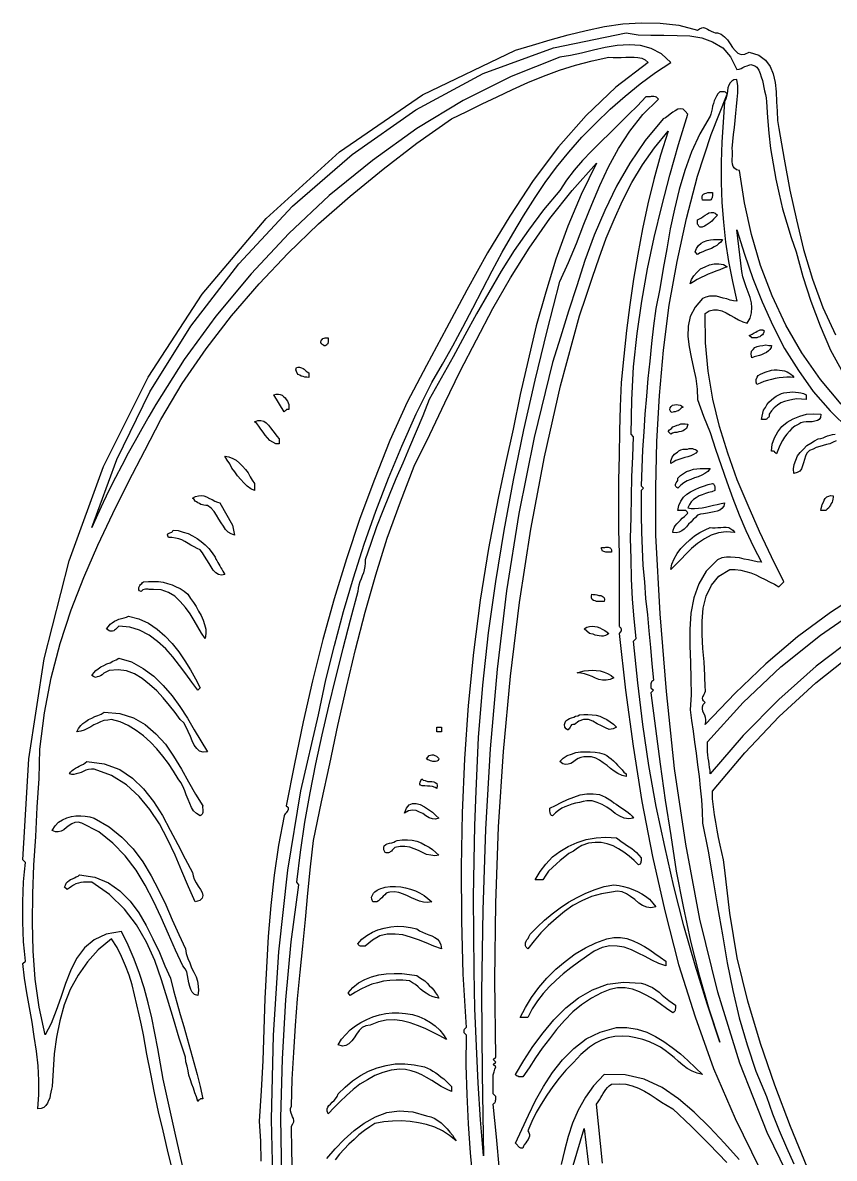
# Model space of a CAD drawing. Extents: x 0.03 to 6.97, y 0.03 to 8.18.
# Drawn here: x 0.032 to 2.2, y 4.683 to 7.717 of the extents above; entities that cross this region are included whole.
import ezdxf

# ---------------------------------------------------------------- set-up
doc = ezdxf.new("R2010")
doc.units = 0
doc.layers.add('1', color=7, linetype='Continuous')

msp = doc.modelspace()

# ---------------------------------------------------------------- linework, layer by layer
for points in [[(0.431, 4.655), (0.419, 4.706), (0.407, 4.756), (0.395, 4.807), (0.384, 4.858), (0.374, 4.909), (0.364, 4.961), (0.355, 5.013), (0.349, 5.039), (0.343, 5.066), (0.337, 5.093), (0.331, 5.12), (0.324, 5.146), (0.316, 5.172), (0.307, 5.197), (0.296, 5.222), (0.284, 5.246), (0.269, 5.269), (0.234, 5.24), (0.205, 5.208), (0.18, 5.172), (0.159, 5.134), (0.143, 5.093), (0.131, 5.05), (0.122, 5.007), (0.116, 4.962), (0.113, 4.918), (0.111, 4.875), (0.109, 4.868), (0.107, 4.86), (0.105, 4.852), (0.104, 4.844), (0.101, 4.837), (0.098, 4.83), (0.094, 4.824), (0.088, 4.819), (0.081, 4.816), (0.072, 4.815), (0.075, 4.853), (0.075, 4.891), (0.073, 4.93), (0.069, 4.969), (0.063, 5.008), (0.057, 5.047), (0.05, 5.086), (0.043, 5.125), (0.037, 5.164), (0.032, 5.203), (0.039, 5.21), (0.037, 5.236), (0.034, 5.261), (0.033, 5.288), (0.032, 5.315), (0.032, 5.342), (0.032, 5.368), (0.033, 5.395), (0.034, 5.422), (0.037, 5.448), (0.039, 5.473), (0.032, 5.48), (0.048, 5.75), (0.089, 6.017), (0.156, 6.279), (0.248, 6.531), (0.367, 6.77), (0.511, 6.992), (0.682, 7.194), (0.878, 7.372), (1.1, 7.524), (1.348, 7.644), (1.394, 7.657), (1.441, 7.671), (1.489, 7.685), (1.537, 7.696), (1.586, 7.707), (1.635, 7.714), (1.685, 7.717), (1.735, 7.716), (1.785, 7.71), (1.835, 7.697), (1.84, 7.701), (1.846, 7.703), (1.851, 7.704), (1.856, 7.702), (1.861, 7.7), (1.866, 7.697), (1.871, 7.694), (1.877, 7.692), (1.882, 7.69), (1.888, 7.69), (1.898, 7.686), (1.907, 7.679), (1.915, 7.671), (1.922, 7.661), (1.928, 7.651), (1.935, 7.643), (1.942, 7.636), (1.951, 7.632), (1.961, 7.633), (1.973, 7.638), (1.998, 7.63), (2.016, 7.617), (2.029, 7.6), (2.037, 7.58), (2.042, 7.557), (2.045, 7.532), (2.046, 7.506), (2.047, 7.481), (2.048, 7.456), (2.052, 7.434), (2.066, 7.352), (2.081, 7.27), (2.099, 7.19), (2.118, 7.111), (2.142, 7.032), (2.169, 6.956), (2.203, 6.883)], [(1.875, 7.263), (1.875, 7.26), (1.875, 7.257), (1.875, 7.254), (1.874, 7.252), (1.874, 7.25), (1.873, 7.247), (1.872, 7.246), (1.87, 7.244), (1.868, 7.243), (1.848, 7.243), (1.847, 7.248), (1.847, 7.252), (1.848, 7.256), (1.851, 7.259), (1.854, 7.261), (1.858, 7.262), (1.862, 7.263), (1.866, 7.263), (1.87, 7.263), (1.875, 7.263)], [(1.888, 7.203), (1.885, 7.2), (1.881, 7.196), (1.877, 7.192), (1.873, 7.187), (1.868, 7.183), (1.863, 7.18), (1.858, 7.176), (1.853, 7.173), (1.847, 7.171), (1.842, 7.171), (1.84, 7.172), (1.838, 7.173), (1.837, 7.175), (1.836, 7.177), (1.835, 7.179), (1.835, 7.182), (1.835, 7.185), (1.835, 7.187), (1.835, 7.19), (1.84, 7.193), (1.845, 7.196), (1.85, 7.199), (1.855, 7.203), (1.861, 7.206), (1.865, 7.209), (1.871, 7.21), (1.877, 7.21), (1.882, 7.208), (1.888, 7.203)], [(1.901, 7.138), (1.897, 7.131), (1.891, 7.126), (1.886, 7.122), (1.879, 7.118), (1.872, 7.114), (1.864, 7.111), (1.856, 7.108), (1.849, 7.105), (1.842, 7.102), (1.835, 7.098), (1.828, 7.105), (1.832, 7.114), (1.837, 7.122), (1.844, 7.128), (1.851, 7.132), (1.86, 7.135), (1.869, 7.137), (1.877, 7.138), (1.886, 7.138), (1.894, 7.138), (1.901, 7.138)], [(1.914, 7.065), (1.904, 7.061), (1.894, 7.057), (1.884, 7.053), (1.873, 7.049), (1.863, 7.045), (1.854, 7.041), (1.844, 7.036), (1.834, 7.031), (1.824, 7.025), (1.815, 7.019), (1.819, 7.031), (1.825, 7.041), (1.833, 7.05), (1.843, 7.059), (1.855, 7.065), (1.867, 7.07), (1.879, 7.073), (1.892, 7.073), (1.904, 7.071), (1.914, 7.065)], [(2.013, 6.894), (2.012, 6.89), (2.01, 6.886), (2.008, 6.883), (2.004, 6.88), (2.001, 6.878), (1.997, 6.877), (1.993, 6.875), (1.988, 6.875), (1.984, 6.875), (1.98, 6.875), (1.973, 6.881), (1.977, 6.883), (1.981, 6.885), (1.986, 6.888), (1.99, 6.89), (1.994, 6.893), (1.998, 6.895), (2.002, 6.896), (2.006, 6.896), (2.009, 6.896), (2.013, 6.894)], [(0.848, 6.875), (0.848, 6.872), (0.848, 6.869), (0.848, 6.866), (0.848, 6.863), (0.847, 6.861), (0.847, 6.859), (0.845, 6.858), (0.844, 6.856), (0.842, 6.855), (0.84, 6.854), (0.837, 6.854), (0.836, 6.855), (0.834, 6.856), (0.833, 6.857), (0.831, 6.858), (0.83, 6.86), (0.828, 6.861), (0.828, 6.865), (0.829, 6.867), (0.83, 6.87), (0.832, 6.871), (0.834, 6.873), (0.837, 6.874), (0.84, 6.875), (0.842, 6.875), (0.845, 6.875), (0.848, 6.875)], [(2.032, 6.855), (2.031, 6.849), (2.028, 6.844), (2.024, 6.84), (2.019, 6.836), (2.013, 6.833), (2.006, 6.83), (2, 6.828), (1.993, 6.826), (1.986, 6.824), (1.98, 6.822), (1.978, 6.831), (1.979, 6.839), (1.983, 6.844), (1.988, 6.849), (1.994, 6.852), (2.001, 6.854), (2.009, 6.855), (2.017, 6.856), (2.025, 6.855), (2.032, 6.855)], [(0.796, 6.782), (0.796, 6.769), (0.791, 6.77), (0.786, 6.77), (0.781, 6.772), (0.776, 6.773), (0.772, 6.775), (0.768, 6.777), (0.765, 6.781), (0.763, 6.785), (0.762, 6.79), (0.763, 6.796), (0.767, 6.797), (0.771, 6.797), (0.774, 6.796), (0.777, 6.795), (0.781, 6.793), (0.784, 6.791), (0.787, 6.788), (0.789, 6.786), (0.792, 6.784), (0.796, 6.782)], [(2.092, 6.769), (2.083, 6.77), (2.073, 6.77), (2.063, 6.769), (2.053, 6.768), (2.042, 6.766), (2.032, 6.764), (2.022, 6.761), (2.012, 6.758), (2.002, 6.754), (1.993, 6.75), (1.991, 6.757), (1.991, 6.764), (1.994, 6.77), (1.997, 6.774), (2.003, 6.778), (2.009, 6.781), (2.015, 6.783), (2.021, 6.785), (2.027, 6.787), (2.032, 6.789), (2.039, 6.79), (2.047, 6.79), (2.054, 6.789), (2.061, 6.788), (2.067, 6.787), (2.074, 6.784), (2.079, 6.782), (2.084, 6.778), (2.088, 6.774), (2.092, 6.769)], [(0.743, 6.697), (0.743, 6.684), (0.741, 6.684), (0.739, 6.684), (0.737, 6.684), (0.736, 6.682), (0.734, 6.681), (0.733, 6.68), (0.731, 6.678), (0.73, 6.677), (0.703, 6.723), (0.709, 6.725), (0.715, 6.725), (0.72, 6.724), (0.725, 6.722), (0.729, 6.718), (0.733, 6.715), (0.736, 6.71), (0.739, 6.706), (0.741, 6.701), (0.743, 6.697)], [(2.125, 6.71), (2.112, 6.711), (2.1, 6.712), (2.089, 6.71), (2.078, 6.708), (2.067, 6.705), (2.057, 6.701), (2.048, 6.695), (2.039, 6.688), (2.032, 6.68), (2.026, 6.671), (2.026, 6.668), (2.026, 6.666), (2.026, 6.665), (2.025, 6.663), (2.023, 6.662), (2.022, 6.66), (2.02, 6.659), (2.019, 6.657), (2.006, 6.657), (2.007, 6.666), (2.009, 6.674), (2.011, 6.682), (2.016, 6.689), (2.02, 6.696), (2.025, 6.703), (2.032, 6.709), (2.038, 6.714), (2.045, 6.719), (2.052, 6.723), (2.059, 6.726), (2.065, 6.728), (2.073, 6.729), (2.081, 6.73), (2.088, 6.731), (2.096, 6.73), (2.104, 6.729), (2.111, 6.728), (2.118, 6.726), (2.125, 6.723), (2.125, 6.71)], [(1.796, 6.69), (1.794, 6.689), (1.791, 6.687), (1.789, 6.685), (1.786, 6.682), (1.783, 6.68), (1.779, 6.679), (1.775, 6.677), (1.771, 6.677), (1.767, 6.676), (1.763, 6.677), (1.761, 6.683), (1.762, 6.688), (1.764, 6.692), (1.768, 6.695), (1.773, 6.696), (1.778, 6.697), (1.783, 6.696), (1.788, 6.695), (1.792, 6.693), (1.796, 6.69)], [(0.717, 6.605), (0.717, 6.592), (0.708, 6.592), (0.7, 6.596), (0.692, 6.601), (0.686, 6.608), (0.68, 6.615), (0.674, 6.623), (0.668, 6.631), (0.663, 6.639), (0.657, 6.646), (0.651, 6.651), (0.66, 6.654), (0.668, 6.654), (0.676, 6.652), (0.682, 6.648), (0.689, 6.642), (0.694, 6.635), (0.7, 6.627), (0.706, 6.619), (0.711, 6.612), (0.717, 6.605)], [(1.809, 6.644), (1.807, 6.638), (1.805, 6.633), (1.8, 6.629), (1.796, 6.627), (1.791, 6.625), (1.785, 6.624), (1.779, 6.622), (1.773, 6.622), (1.768, 6.62), (1.763, 6.618), (1.756, 6.625), (1.76, 6.629), (1.765, 6.633), (1.769, 6.637), (1.774, 6.639), (1.78, 6.642), (1.785, 6.643), (1.79, 6.645), (1.796, 6.645), (1.802, 6.645), (1.809, 6.644)], [(2.164, 6.671), (2.163, 6.662), (2.16, 6.657), (2.155, 6.654), (2.148, 6.652), (2.141, 6.651), (2.133, 6.651), (2.125, 6.651), (2.118, 6.65), (2.111, 6.648), (2.105, 6.644), (2.095, 6.639), (2.087, 6.633), (2.08, 6.626), (2.073, 6.618), (2.067, 6.61), (2.062, 6.601), (2.057, 6.593), (2.053, 6.583), (2.049, 6.574), (2.046, 6.565), (2.044, 6.567), (2.043, 6.568), (2.041, 6.569), (2.04, 6.571), (2.038, 6.572), (2.037, 6.572), (2.034, 6.572), (2.032, 6.572), (2.034, 6.591), (2.04, 6.608), (2.049, 6.624), (2.06, 6.638), (2.074, 6.65), (2.09, 6.659), (2.108, 6.666), (2.126, 6.671), (2.145, 6.672), (2.164, 6.671)], [(2.205, 6.6), (2.197, 6.596), (2.188, 6.592), (2.179, 6.59), (2.17, 6.587), (2.161, 6.585), (2.152, 6.582), (2.144, 6.578), (2.134, 6.574), (2.127, 6.567), (2.123, 6.559), (2.12, 6.55), (2.118, 6.541), (2.115, 6.533), (2.112, 6.525), (2.108, 6.519), (2.101, 6.515), (2.092, 6.513), (2.091, 6.525), (2.093, 6.537), (2.097, 6.548), (2.102, 6.56), (2.109, 6.569), (2.118, 6.578), (2.127, 6.587), (2.137, 6.594), (2.147, 6.6), (2.157, 6.605), (2.164, 6.606), (2.17, 6.608), (2.176, 6.611), (2.182, 6.613), (2.189, 6.615), (2.195, 6.617), (2.202, 6.618)], [(0.651, 6.486), (0.651, 6.467), (0.641, 6.472), (0.632, 6.479), (0.623, 6.488), (0.615, 6.497), (0.606, 6.506), (0.599, 6.517), (0.591, 6.527), (0.585, 6.538), (0.578, 6.548), (0.572, 6.559), (0.583, 6.557), (0.593, 6.553), (0.602, 6.548), (0.611, 6.54), (0.619, 6.532), (0.627, 6.523), (0.634, 6.514), (0.64, 6.504), (0.645, 6.495), (0.651, 6.486)], [(1.835, 6.572), (1.83, 6.567), (1.824, 6.563), (1.817, 6.56), (1.809, 6.557), (1.801, 6.555), (1.793, 6.553), (1.785, 6.55), (1.777, 6.547), (1.77, 6.543), (1.763, 6.539), (1.763, 6.546), (1.765, 6.551), (1.767, 6.556), (1.77, 6.56), (1.773, 6.564), (1.777, 6.567), (1.781, 6.57), (1.785, 6.573), (1.79, 6.576), (1.796, 6.578), (1.8, 6.578), (1.804, 6.578), (1.808, 6.578), (1.812, 6.579), (1.817, 6.579), (1.821, 6.579), (1.825, 6.578), (1.829, 6.577), (1.832, 6.575), (1.835, 6.572)], [(1.868, 6.526), (1.862, 6.518), (1.854, 6.513), (1.846, 6.508), (1.836, 6.504), (1.827, 6.501), (1.817, 6.497), (1.807, 6.493), (1.798, 6.488), (1.79, 6.481), (1.782, 6.473), (1.779, 6.475), (1.777, 6.478), (1.776, 6.48), (1.776, 6.483), (1.777, 6.486), (1.778, 6.488), (1.78, 6.491), (1.782, 6.494), (1.782, 6.497), (1.782, 6.5), (1.789, 6.507), (1.797, 6.513), (1.805, 6.518), (1.814, 6.521), (1.824, 6.524), (1.833, 6.525), (1.842, 6.526), (1.851, 6.526), (1.86, 6.526), (1.868, 6.526)], [(1.881, 6.467), (1.873, 6.464), (1.864, 6.462), (1.856, 6.459), (1.847, 6.456), (1.839, 6.453), (1.831, 6.448), (1.824, 6.443), (1.818, 6.437), (1.813, 6.43), (1.809, 6.421), (1.818, 6.419), (1.827, 6.419), (1.837, 6.42), (1.847, 6.421), (1.856, 6.423), (1.867, 6.425), (1.877, 6.428), (1.887, 6.43), (1.898, 6.432), (1.907, 6.434), (1.905, 6.425), (1.9, 6.419), (1.894, 6.415), (1.887, 6.412), (1.879, 6.41), (1.87, 6.408), (1.861, 6.407), (1.851, 6.405), (1.843, 6.404), (1.835, 6.401), (1.829, 6.395), (1.823, 6.39), (1.817, 6.383), (1.811, 6.377), (1.805, 6.37), (1.799, 6.364), (1.793, 6.359), (1.786, 6.356), (1.778, 6.354), (1.769, 6.355), (1.77, 6.361), (1.772, 6.368), (1.775, 6.373), (1.779, 6.378), (1.784, 6.383), (1.789, 6.388), (1.794, 6.393), (1.8, 6.398), (1.804, 6.402), (1.809, 6.407), (1.807, 6.41), (1.805, 6.412), (1.803, 6.414), (1.8, 6.414), (1.797, 6.414), (1.794, 6.414), (1.791, 6.414), (1.788, 6.414), (1.785, 6.414), (1.782, 6.414), (1.785, 6.427), (1.79, 6.439), (1.797, 6.449), (1.806, 6.457), (1.816, 6.464), (1.828, 6.47), (1.84, 6.475), (1.851, 6.479), (1.863, 6.483), (1.875, 6.486), (1.877, 6.485), (1.878, 6.483), (1.879, 6.482), (1.88, 6.48), (1.881, 6.478), (1.881, 6.475), (1.881, 6.472), (1.881, 6.469), (1.881, 6.467)], [(0.592, 6.375), (0.598, 6.348), (0.589, 6.351), (0.581, 6.356), (0.574, 6.363), (0.568, 6.372), (0.562, 6.381), (0.556, 6.391), (0.55, 6.401), (0.543, 6.411), (0.535, 6.42), (0.526, 6.427), (0.521, 6.427), (0.516, 6.428), (0.512, 6.429), (0.508, 6.43), (0.504, 6.432), (0.5, 6.434), (0.496, 6.437), (0.493, 6.439), (0.49, 6.443), (0.486, 6.447), (0.494, 6.451), (0.502, 6.453), (0.509, 6.454), (0.516, 6.453), (0.523, 6.45), (0.531, 6.446), (0.538, 6.443), (0.545, 6.439), (0.552, 6.436), (0.559, 6.434), (0.592, 6.375)], [(2.197, 6.453), (2.197, 6.449), (2.196, 6.444), (2.195, 6.44), (2.194, 6.436), (2.192, 6.432), (2.19, 6.428), (2.187, 6.424), (2.185, 6.421), (2.181, 6.417), (2.177, 6.414), (2.164, 6.414), (2.165, 6.419), (2.167, 6.425), (2.168, 6.43), (2.171, 6.436), (2.173, 6.441), (2.176, 6.446), (2.18, 6.45), (2.185, 6.452), (2.19, 6.454), (2.197, 6.453)], [(0.546, 6.289), (0.548, 6.284), (0.551, 6.28), (0.553, 6.275), (0.556, 6.27), (0.559, 6.266), (0.561, 6.261), (0.564, 6.257), (0.567, 6.252), (0.569, 6.247), (0.572, 6.243), (0.563, 6.241), (0.555, 6.243), (0.548, 6.247), (0.541, 6.254), (0.535, 6.263), (0.53, 6.272), (0.524, 6.282), (0.518, 6.292), (0.512, 6.301), (0.506, 6.309), (0.498, 6.312), (0.49, 6.317), (0.481, 6.321), (0.474, 6.326), (0.465, 6.331), (0.457, 6.335), (0.449, 6.338), (0.44, 6.34), (0.43, 6.342), (0.421, 6.342), (0.42, 6.346), (0.419, 6.349), (0.42, 6.351), (0.421, 6.352), (0.423, 6.353), (0.425, 6.354), (0.428, 6.355), (0.43, 6.356), (0.432, 6.358), (0.434, 6.361), (0.447, 6.36), (0.461, 6.356), (0.474, 6.352), (0.486, 6.346), (0.498, 6.339), (0.509, 6.331), (0.519, 6.322), (0.529, 6.312), (0.538, 6.301), (0.546, 6.289)], [(1.934, 6.355), (1.911, 6.357), (1.891, 6.354), (1.871, 6.348), (1.853, 6.338), (1.835, 6.326), (1.819, 6.312), (1.804, 6.298), (1.79, 6.283), (1.776, 6.269), (1.763, 6.256), (1.766, 6.27), (1.772, 6.285), (1.78, 6.299), (1.79, 6.312), (1.802, 6.324), (1.814, 6.335), (1.827, 6.346), (1.841, 6.355), (1.855, 6.362), (1.868, 6.368), (1.875, 6.367), (1.882, 6.367), (1.889, 6.368), (1.897, 6.368), (1.904, 6.369), (1.911, 6.369), (1.918, 6.368), (1.924, 6.365), (1.929, 6.361), (1.934, 6.355)], [(1.605, 6.309), (1.605, 6.302), (1.601, 6.302), (1.598, 6.302), (1.594, 6.302), (1.59, 6.302), (1.587, 6.303), (1.584, 6.304), (1.581, 6.305), (1.58, 6.308), (1.578, 6.311), (1.578, 6.315), (1.581, 6.315), (1.584, 6.315), (1.587, 6.315), (1.59, 6.316), (1.593, 6.316), (1.596, 6.316), (1.599, 6.315), (1.601, 6.314), (1.603, 6.312), (1.605, 6.309)], [(0.473, 6.19), (0.48, 6.179), (0.488, 6.168), (0.495, 6.157), (0.502, 6.145), (0.509, 6.133), (0.514, 6.121), (0.518, 6.109), (0.521, 6.097), (0.521, 6.085), (0.519, 6.072), (0.51, 6.086), (0.5, 6.103), (0.49, 6.12), (0.479, 6.138), (0.467, 6.155), (0.453, 6.171), (0.438, 6.185), (0.421, 6.195), (0.402, 6.202), (0.381, 6.203), (0.378, 6.203), (0.374, 6.203), (0.37, 6.203), (0.367, 6.204), (0.363, 6.204), (0.36, 6.204), (0.356, 6.203), (0.353, 6.202), (0.351, 6.2), (0.348, 6.197), (0.344, 6.199), (0.342, 6.202), (0.342, 6.205), (0.342, 6.208), (0.343, 6.21), (0.345, 6.213), (0.347, 6.216), (0.35, 6.219), (0.352, 6.221), (0.355, 6.223), (0.368, 6.224), (0.382, 6.224), (0.395, 6.224), (0.407, 6.222), (0.419, 6.219), (0.431, 6.215), (0.442, 6.21), (0.453, 6.205), (0.463, 6.198), (0.473, 6.19)], [(1.585, 6.171), (1.581, 6.171), (1.576, 6.171), (1.571, 6.171), (1.565, 6.171), (1.561, 6.172), (1.557, 6.173), (1.553, 6.176), (1.551, 6.18), (1.551, 6.184), (1.552, 6.19), (1.556, 6.189), (1.561, 6.189), (1.566, 6.188), (1.571, 6.187), (1.576, 6.187), (1.58, 6.185), (1.583, 6.183), (1.585, 6.18), (1.586, 6.176), (1.585, 6.171)], [(0.506, 5.94), (0.5, 5.934), (0.484, 5.955), (0.468, 5.977), (0.451, 6), (0.433, 6.023), (0.414, 6.044), (0.392, 6.064), (0.37, 6.081), (0.344, 6.094), (0.318, 6.102), (0.289, 6.105), (0.287, 6.103), (0.284, 6.1), (0.282, 6.098), (0.28, 6.096), (0.277, 6.094), (0.275, 6.092), (0.272, 6.091), (0.269, 6.091), (0.266, 6.091), (0.263, 6.092), (0.256, 6.098), (0.261, 6.104), (0.266, 6.11), (0.271, 6.114), (0.277, 6.118), (0.283, 6.121), (0.289, 6.123), (0.296, 6.125), (0.303, 6.127), (0.309, 6.129), (0.315, 6.131), (0.342, 6.124), (0.368, 6.113), (0.391, 6.097), (0.412, 6.079), (0.431, 6.058), (0.449, 6.036), (0.465, 6.012), (0.48, 5.988), (0.494, 5.964), (0.506, 5.94)], [(1.598, 6.085), (1.594, 6.082), (1.589, 6.08), (1.583, 6.078), (1.578, 6.078), (1.572, 6.079), (1.567, 6.08), (1.561, 6.081), (1.556, 6.083), (1.55, 6.084), (1.546, 6.085), (1.532, 6.098), (1.539, 6.102), (1.546, 6.104), (1.553, 6.105), (1.56, 6.104), (1.567, 6.103), (1.574, 6.1), (1.58, 6.097), (1.587, 6.093), (1.593, 6.089), (1.598, 6.085)], [(0.526, 5.769), (0.514, 5.768), (0.504, 5.771), (0.497, 5.778), (0.49, 5.787), (0.485, 5.798), (0.48, 5.81), (0.474, 5.823), (0.469, 5.835), (0.462, 5.846), (0.453, 5.855), (0.439, 5.874), (0.424, 5.893), (0.407, 5.913), (0.39, 5.932), (0.371, 5.949), (0.351, 5.965), (0.331, 5.977), (0.309, 5.985), (0.287, 5.988), (0.263, 5.986), (0.258, 5.984), (0.254, 5.982), (0.249, 5.979), (0.244, 5.975), (0.24, 5.972), (0.235, 5.97), (0.231, 5.969), (0.226, 5.968), (0.221, 5.97), (0.217, 5.973), (0.222, 5.98), (0.227, 5.986), (0.234, 5.991), (0.241, 5.996), (0.249, 6), (0.257, 6.004), (0.266, 6.007), (0.273, 6.011), (0.282, 6.015), (0.289, 6.019), (0.323, 6.009), (0.354, 5.992), (0.382, 5.971), (0.407, 5.946), (0.431, 5.919), (0.452, 5.89), (0.472, 5.859), (0.49, 5.828), (0.508, 5.798), (0.526, 5.769)], [(1.611, 5.967), (1.601, 5.962), (1.591, 5.96), (1.581, 5.96), (1.571, 5.962), (1.562, 5.966), (1.553, 5.97), (1.543, 5.974), (1.533, 5.977), (1.523, 5.979), (1.513, 5.98), (1.522, 5.983), (1.532, 5.985), (1.543, 5.986), (1.554, 5.987), (1.564, 5.986), (1.575, 5.985), (1.585, 5.982), (1.594, 5.978), (1.604, 5.973), (1.611, 5.967)], [(0.513, 5.625), (0.512, 5.622), (0.512, 5.619), (0.513, 5.616), (0.513, 5.613), (0.513, 5.61), (0.513, 5.607), (0.512, 5.604), (0.511, 5.602), (0.509, 5.6), (0.506, 5.598), (0.496, 5.604), (0.488, 5.611), (0.483, 5.62), (0.478, 5.631), (0.474, 5.642), (0.469, 5.654), (0.465, 5.665), (0.46, 5.677), (0.454, 5.687), (0.447, 5.697), (0.435, 5.717), (0.421, 5.738), (0.406, 5.757), (0.39, 5.777), (0.373, 5.795), (0.355, 5.812), (0.335, 5.826), (0.314, 5.839), (0.292, 5.849), (0.269, 5.855), (0.259, 5.854), (0.249, 5.853), (0.24, 5.849), (0.231, 5.845), (0.222, 5.841), (0.214, 5.836), (0.205, 5.831), (0.196, 5.827), (0.187, 5.824), (0.177, 5.822), (0.181, 5.831), (0.187, 5.839), (0.193, 5.845), (0.201, 5.85), (0.208, 5.855), (0.217, 5.859), (0.225, 5.863), (0.233, 5.866), (0.242, 5.87), (0.25, 5.875), (0.291, 5.871), (0.328, 5.86), (0.359, 5.842), (0.388, 5.817), (0.413, 5.789), (0.435, 5.757), (0.456, 5.723), (0.475, 5.689), (0.494, 5.656), (0.513, 5.625)], [(1.618, 5.835), (1.609, 5.83), (1.599, 5.829), (1.589, 5.833), (1.578, 5.838), (1.567, 5.844), (1.555, 5.851), (1.543, 5.855), (1.53, 5.855), (1.518, 5.851), (1.506, 5.842), (1.502, 5.842), (1.498, 5.841), (1.496, 5.838), (1.494, 5.835), (1.493, 5.832), (1.491, 5.83), (1.489, 5.828), (1.487, 5.828), (1.484, 5.83), (1.48, 5.835), (1.479, 5.842), (1.481, 5.847), (1.483, 5.852), (1.488, 5.855), (1.493, 5.858), (1.498, 5.86), (1.504, 5.862), (1.509, 5.864), (1.515, 5.865), (1.519, 5.868), (1.531, 5.869), (1.542, 5.869), (1.553, 5.868), (1.564, 5.867), (1.574, 5.864), (1.583, 5.86), (1.592, 5.855), (1.601, 5.849), (1.61, 5.843), (1.618, 5.835)], [(1.151, 5.822), (1.138, 5.822), (1.138, 5.835), (1.151, 5.835), (1.151, 5.822)], [(1.644, 5.71), (1.644, 5.703), (1.633, 5.706), (1.622, 5.711), (1.612, 5.717), (1.602, 5.724), (1.593, 5.732), (1.583, 5.74), (1.573, 5.747), (1.563, 5.752), (1.551, 5.756), (1.539, 5.756), (1.531, 5.756), (1.523, 5.754), (1.516, 5.751), (1.509, 5.747), (1.503, 5.742), (1.496, 5.738), (1.489, 5.736), (1.482, 5.735), (1.475, 5.737), (1.467, 5.743), (1.476, 5.752), (1.486, 5.759), (1.498, 5.763), (1.51, 5.767), (1.522, 5.769), (1.535, 5.769), (1.548, 5.769), (1.561, 5.768), (1.573, 5.766), (1.585, 5.763), (1.592, 5.759), (1.598, 5.755), (1.604, 5.75), (1.61, 5.745), (1.616, 5.739), (1.621, 5.733), (1.627, 5.727), (1.633, 5.721), (1.638, 5.715), (1.644, 5.71)], [(0.486, 5.447), (0.487, 5.438), (0.49, 5.429), (0.495, 5.419), (0.501, 5.41), (0.507, 5.401), (0.511, 5.393), (0.513, 5.385), (0.511, 5.378), (0.505, 5.372), (0.493, 5.368), (0.475, 5.408), (0.457, 5.45), (0.439, 5.493), (0.419, 5.536), (0.397, 5.577), (0.372, 5.615), (0.343, 5.65), (0.309, 5.681), (0.269, 5.706), (0.223, 5.723), (0.216, 5.723), (0.208, 5.722), (0.201, 5.72), (0.195, 5.717), (0.188, 5.714), (0.182, 5.712), (0.175, 5.71), (0.169, 5.708), (0.163, 5.708), (0.157, 5.71), (0.16, 5.715), (0.164, 5.719), (0.168, 5.722), (0.173, 5.725), (0.178, 5.728), (0.183, 5.731), (0.188, 5.733), (0.194, 5.736), (0.199, 5.74), (0.203, 5.743), (0.25, 5.737), (0.291, 5.722), (0.325, 5.699), (0.355, 5.67), (0.381, 5.636), (0.405, 5.599), (0.426, 5.56), (0.446, 5.521), (0.466, 5.483), (0.486, 5.447)], [(1.144, 5.75), (1.142, 5.746), (1.138, 5.744), (1.135, 5.743), (1.132, 5.743), (1.128, 5.743), (1.125, 5.744), (1.121, 5.745), (1.118, 5.747), (1.114, 5.748), (1.111, 5.75), (1.114, 5.755), (1.118, 5.759), (1.121, 5.76), (1.125, 5.761), (1.129, 5.761), (1.133, 5.759), (1.137, 5.757), (1.14, 5.755), (1.143, 5.752), (1.144, 5.75)], [(1.138, 5.671), (1.134, 5.674), (1.127, 5.676), (1.12, 5.677), (1.113, 5.677), (1.106, 5.678), (1.099, 5.678), (1.095, 5.68), (1.093, 5.683), (1.094, 5.689), (1.098, 5.697), (1.102, 5.693), (1.107, 5.692), (1.113, 5.69), (1.119, 5.69), (1.125, 5.69), (1.13, 5.689), (1.134, 5.687), (1.138, 5.684), (1.139, 5.679), (1.138, 5.671)], [(1.664, 5.592), (1.651, 5.59), (1.639, 5.592), (1.627, 5.597), (1.615, 5.604), (1.604, 5.613), (1.592, 5.621), (1.58, 5.628), (1.567, 5.634), (1.553, 5.638), (1.539, 5.638), (1.529, 5.636), (1.519, 5.634), (1.509, 5.632), (1.499, 5.629), (1.49, 5.626), (1.48, 5.622), (1.472, 5.618), (1.463, 5.612), (1.455, 5.606), (1.447, 5.598), (1.445, 5.599), (1.443, 5.601), (1.442, 5.603), (1.441, 5.605), (1.441, 5.607), (1.44, 5.61), (1.44, 5.612), (1.44, 5.615), (1.44, 5.618), (1.455, 5.626), (1.47, 5.634), (1.487, 5.642), (1.504, 5.648), (1.521, 5.654), (1.539, 5.657), (1.556, 5.657), (1.573, 5.655), (1.589, 5.648), (1.605, 5.638), (1.611, 5.633), (1.617, 5.629), (1.624, 5.625), (1.63, 5.62), (1.637, 5.616), (1.643, 5.611), (1.649, 5.607), (1.655, 5.602), (1.66, 5.597), (1.664, 5.592)], [(1.144, 5.592), (1.135, 5.589), (1.127, 5.59), (1.118, 5.593), (1.109, 5.598), (1.101, 5.604), (1.092, 5.608), (1.083, 5.612), (1.073, 5.613), (1.063, 5.611), (1.052, 5.605), (1.057, 5.618), (1.064, 5.627), (1.073, 5.631), (1.083, 5.631), (1.094, 5.628), (1.105, 5.622), (1.116, 5.615), (1.127, 5.608), (1.136, 5.599), (1.144, 5.592)], [(0.467, 5.243), (0.469, 5.23), (0.473, 5.217), (0.478, 5.205), (0.483, 5.192), (0.489, 5.18), (0.495, 5.168), (0.499, 5.156), (0.501, 5.143), (0.502, 5.131), (0.5, 5.118), (0.491, 5.121), (0.485, 5.127), (0.481, 5.134), (0.478, 5.142), (0.476, 5.152), (0.474, 5.162), (0.472, 5.171), (0.47, 5.181), (0.466, 5.189), (0.46, 5.197), (0.44, 5.239), (0.421, 5.282), (0.402, 5.326), (0.381, 5.37), (0.359, 5.413), (0.335, 5.453), (0.306, 5.491), (0.273, 5.525), (0.235, 5.555), (0.19, 5.578), (0.18, 5.581), (0.171, 5.58), (0.163, 5.577), (0.156, 5.572), (0.149, 5.567), (0.142, 5.561), (0.135, 5.557), (0.127, 5.555), (0.12, 5.555), (0.111, 5.559), (0.119, 5.571), (0.128, 5.581), (0.138, 5.587), (0.15, 5.593), (0.162, 5.596), (0.174, 5.598), (0.187, 5.598), (0.199, 5.597), (0.211, 5.595), (0.223, 5.592), (0.263, 5.569), (0.297, 5.541), (0.327, 5.51), (0.353, 5.475), (0.375, 5.438), (0.395, 5.4), (0.414, 5.36), (0.431, 5.32), (0.449, 5.281), (0.467, 5.243)], [(1.144, 5.493), (1.133, 5.491), (1.122, 5.493), (1.111, 5.495), (1.1, 5.5), (1.089, 5.505), (1.078, 5.51), (1.066, 5.514), (1.053, 5.516), (1.04, 5.516), (1.026, 5.513), (1.023, 5.511), (1.021, 5.508), (1.019, 5.506), (1.017, 5.504), (1.014, 5.502), (1.012, 5.5), (1.009, 5.499), (1.006, 5.499), (1.003, 5.499), (1, 5.5), (0.997, 5.507), (0.997, 5.513), (0.998, 5.518), (1.002, 5.521), (1.006, 5.523), (1.012, 5.525), (1.018, 5.526), (1.023, 5.528), (1.028, 5.53), (1.032, 5.532), (1.046, 5.534), (1.06, 5.534), (1.072, 5.533), (1.085, 5.53), (1.096, 5.526), (1.107, 5.52), (1.118, 5.514), (1.127, 5.508), (1.136, 5.5), (1.144, 5.493)], [(1.684, 5.486), (1.684, 5.483), (1.684, 5.481), (1.684, 5.478), (1.683, 5.475), (1.683, 5.473), (1.682, 5.471), (1.681, 5.469), (1.679, 5.468), (1.677, 5.467), (1.665, 5.479), (1.652, 5.49), (1.638, 5.501), (1.624, 5.51), (1.609, 5.518), (1.593, 5.523), (1.577, 5.527), (1.561, 5.527), (1.543, 5.525), (1.526, 5.519), (1.514, 5.512), (1.503, 5.504), (1.491, 5.497), (1.48, 5.488), (1.468, 5.479), (1.458, 5.47), (1.447, 5.46), (1.437, 5.45), (1.429, 5.439), (1.421, 5.427), (1.401, 5.427), (1.414, 5.449), (1.429, 5.469), (1.447, 5.488), (1.467, 5.503), (1.489, 5.516), (1.513, 5.527), (1.537, 5.535), (1.564, 5.539), (1.59, 5.541), (1.618, 5.539), (1.625, 5.534), (1.631, 5.529), (1.638, 5.525), (1.645, 5.52), (1.652, 5.515), (1.659, 5.511), (1.665, 5.505), (1.672, 5.5), (1.678, 5.493), (1.684, 5.486)], [(0.427, 5.164), (0.435, 5.131), (0.444, 5.099), (0.453, 5.067), (0.462, 5.035), (0.471, 5.003), (0.48, 4.971), (0.489, 4.939), (0.498, 4.907), (0.506, 4.875), (0.513, 4.842), (0.511, 4.842), (0.509, 4.842), (0.507, 4.842), (0.505, 4.84), (0.504, 4.839), (0.502, 4.838), (0.501, 4.836), (0.5, 4.835), (0.496, 4.847), (0.492, 4.858), (0.488, 4.87), (0.484, 4.881), (0.48, 4.893), (0.476, 4.905), (0.474, 4.917), (0.471, 4.929), (0.468, 4.941), (0.467, 4.953), (0.45, 5.004), (0.435, 5.056), (0.419, 5.108), (0.403, 5.16), (0.385, 5.211), (0.363, 5.26), (0.336, 5.307), (0.304, 5.349), (0.264, 5.388), (0.217, 5.421), (0.209, 5.421), (0.201, 5.421), (0.194, 5.421), (0.187, 5.42), (0.181, 5.418), (0.174, 5.416), (0.168, 5.413), (0.162, 5.409), (0.156, 5.405), (0.151, 5.401), (0.144, 5.407), (0.146, 5.413), (0.148, 5.418), (0.152, 5.422), (0.156, 5.425), (0.16, 5.428), (0.165, 5.43), (0.17, 5.432), (0.175, 5.435), (0.18, 5.437), (0.184, 5.44), (0.225, 5.434), (0.261, 5.419), (0.291, 5.398), (0.319, 5.37), (0.342, 5.339), (0.362, 5.305), (0.38, 5.269), (0.397, 5.233), (0.412, 5.197), (0.427, 5.164)], [(1.125, 5.368), (1.113, 5.366), (1.103, 5.367), (1.092, 5.37), (1.081, 5.374), (1.071, 5.379), (1.06, 5.384), (1.049, 5.389), (1.037, 5.393), (1.025, 5.395), (1.013, 5.394), (1.008, 5.393), (1.003, 5.391), (0.999, 5.387), (0.995, 5.383), (0.991, 5.379), (0.987, 5.375), (0.982, 5.371), (0.978, 5.368), (0.972, 5.368), (0.967, 5.368), (0.965, 5.375), (0.964, 5.381), (0.966, 5.386), (0.969, 5.391), (0.973, 5.395), (0.979, 5.399), (0.984, 5.402), (0.989, 5.404), (0.995, 5.406), (1, 5.407), (1.014, 5.409), (1.028, 5.409), (1.042, 5.408), (1.055, 5.406), (1.068, 5.402), (1.081, 5.398), (1.092, 5.392), (1.104, 5.385), (1.114, 5.377), (1.125, 5.368)], [(1.723, 5.355), (1.71, 5.352), (1.699, 5.354), (1.688, 5.358), (1.678, 5.365), (1.667, 5.374), (1.656, 5.382), (1.645, 5.39), (1.633, 5.395), (1.62, 5.397), (1.605, 5.394), (1.578, 5.39), (1.551, 5.382), (1.526, 5.371), (1.502, 5.358), (1.479, 5.342), (1.457, 5.324), (1.436, 5.305), (1.416, 5.285), (1.398, 5.264), (1.381, 5.243), (1.377, 5.247), (1.375, 5.251), (1.375, 5.255), (1.375, 5.259), (1.377, 5.263), (1.379, 5.267), (1.382, 5.27), (1.384, 5.275), (1.386, 5.278), (1.388, 5.282), (1.407, 5.301), (1.426, 5.319), (1.446, 5.336), (1.468, 5.352), (1.49, 5.367), (1.513, 5.38), (1.536, 5.391), (1.561, 5.401), (1.585, 5.409), (1.611, 5.414), (1.625, 5.412), (1.637, 5.409), (1.65, 5.406), (1.662, 5.401), (1.674, 5.396), (1.686, 5.39), (1.696, 5.383), (1.706, 5.375), (1.715, 5.365), (1.723, 5.355)], [(1.151, 5.243), (1.13, 5.25), (1.11, 5.259), (1.089, 5.267), (1.068, 5.274), (1.047, 5.28), (1.027, 5.282), (1.006, 5.282), (0.986, 5.277), (0.966, 5.266), (0.947, 5.25), (0.944, 5.25), (0.941, 5.25), (0.939, 5.25), (0.936, 5.25), (0.934, 5.25), (0.932, 5.251), (0.93, 5.252), (0.928, 5.254), (0.927, 5.256), (0.938, 5.268), (0.951, 5.278), (0.966, 5.287), (0.981, 5.293), (0.998, 5.298), (1.015, 5.301), (1.032, 5.303), (1.05, 5.302), (1.068, 5.3), (1.085, 5.296), (1.092, 5.291), (1.1, 5.287), (1.108, 5.284), (1.117, 5.28), (1.125, 5.277), (1.133, 5.273), (1.14, 5.268), (1.145, 5.261), (1.149, 5.253), (1.151, 5.243)], [(1.75, 5.21), (1.75, 5.197), (1.731, 5.203), (1.713, 5.212), (1.695, 5.222), (1.676, 5.231), (1.658, 5.24), (1.639, 5.247), (1.62, 5.25), (1.6, 5.251), (1.58, 5.246), (1.559, 5.236), (1.538, 5.222), (1.517, 5.207), (1.496, 5.192), (1.476, 5.176), (1.457, 5.159), (1.439, 5.142), (1.422, 5.123), (1.407, 5.104), (1.393, 5.082), (1.381, 5.059), (1.361, 5.059), (1.375, 5.086), (1.391, 5.113), (1.411, 5.139), (1.432, 5.164), (1.456, 5.188), (1.481, 5.209), (1.508, 5.229), (1.535, 5.245), (1.563, 5.259), (1.592, 5.269), (1.611, 5.273), (1.629, 5.273), (1.646, 5.27), (1.663, 5.264), (1.678, 5.257), (1.693, 5.249), (1.707, 5.24), (1.721, 5.23), (1.735, 5.22), (1.75, 5.21)], [(1.144, 5.111), (1.135, 5.113), (1.126, 5.115), (1.118, 5.119), (1.11, 5.124), (1.103, 5.129), (1.095, 5.135), (1.088, 5.141), (1.081, 5.147), (1.073, 5.152), (1.065, 5.157), (1.047, 5.159), (1.03, 5.159), (1.013, 5.158), (0.996, 5.156), (0.98, 5.152), (0.965, 5.148), (0.95, 5.142), (0.935, 5.135), (0.921, 5.127), (0.907, 5.118), (0.901, 5.125), (0.914, 5.139), (0.929, 5.152), (0.946, 5.161), (0.964, 5.168), (0.983, 5.173), (1.003, 5.176), (1.024, 5.177), (1.045, 5.177), (1.065, 5.174), (1.085, 5.171), (1.092, 5.166), (1.099, 5.162), (1.106, 5.157), (1.112, 5.151), (1.118, 5.145), (1.125, 5.138), (1.13, 5.132), (1.135, 5.125), (1.14, 5.118), (1.144, 5.111)], [(1.776, 5.092), (1.776, 5.089), (1.776, 5.086), (1.776, 5.083), (1.775, 5.081), (1.775, 5.078), (1.774, 5.076), (1.773, 5.075), (1.771, 5.073), (1.769, 5.072), (1.752, 5.083), (1.735, 5.096), (1.717, 5.108), (1.699, 5.118), (1.68, 5.128), (1.661, 5.135), (1.641, 5.138), (1.621, 5.138), (1.6, 5.134), (1.578, 5.125), (1.551, 5.111), (1.525, 5.093), (1.502, 5.074), (1.479, 5.051), (1.458, 5.027), (1.439, 5.002), (1.42, 4.977), (1.402, 4.951), (1.385, 4.925), (1.368, 4.901), (1.365, 4.901), (1.362, 4.901), (1.36, 4.901), (1.357, 4.901), (1.355, 4.902), (1.353, 4.902), (1.351, 4.904), (1.349, 4.905), (1.348, 4.907), (1.371, 4.944), (1.395, 4.982), (1.422, 5.018), (1.451, 5.053), (1.483, 5.085), (1.517, 5.112), (1.554, 5.133), (1.594, 5.148), (1.637, 5.154), (1.684, 5.151), (1.694, 5.148), (1.704, 5.144), (1.714, 5.139), (1.723, 5.133), (1.732, 5.127), (1.74, 5.119), (1.749, 5.112), (1.758, 5.105), (1.767, 5.098), (1.776, 5.092)], [(1.164, 5), (1.146, 5.01), (1.127, 5.02), (1.107, 5.03), (1.087, 5.038), (1.067, 5.045), (1.046, 5.05), (1.025, 5.053), (1.003, 5.052), (0.982, 5.048), (0.96, 5.039), (0.949, 5.037), (0.939, 5.032), (0.931, 5.024), (0.924, 5.015), (0.917, 5.005), (0.911, 4.997), (0.903, 4.989), (0.895, 4.984), (0.886, 4.983), (0.875, 4.986), (0.884, 5.001), (0.895, 5.014), (0.907, 5.026), (0.921, 5.037), (0.935, 5.046), (0.951, 5.054), (0.967, 5.061), (0.985, 5.066), (1.002, 5.07), (1.019, 5.072), (1.037, 5.072), (1.055, 5.07), (1.073, 5.067), (1.09, 5.062), (1.106, 5.055), (1.121, 5.046), (1.134, 5.037), (1.146, 5.025), (1.156, 5.013), (1.164, 5)], [(1.848, 4.907), (1.834, 4.91), (1.82, 4.916), (1.807, 4.923), (1.795, 4.932), (1.784, 4.942), (1.772, 4.952), (1.76, 4.962), (1.748, 4.971), (1.736, 4.98), (1.723, 4.986), (1.706, 4.994), (1.689, 5), (1.67, 5.005), (1.652, 5.008), (1.633, 5.009), (1.614, 5.008), (1.596, 5.005), (1.578, 4.999), (1.562, 4.991), (1.546, 4.98), (1.523, 4.96), (1.503, 4.939), (1.483, 4.918), (1.465, 4.897), (1.448, 4.875), (1.432, 4.852), (1.417, 4.828), (1.404, 4.805), (1.392, 4.781), (1.381, 4.756), (1.384, 4.752), (1.386, 4.747), (1.386, 4.742), (1.384, 4.738), (1.382, 4.733), (1.379, 4.729), (1.376, 4.724), (1.372, 4.719), (1.37, 4.715), (1.368, 4.71), (1.365, 4.71), (1.363, 4.71), (1.361, 4.711), (1.359, 4.712), (1.357, 4.714), (1.355, 4.716), (1.354, 4.718), (1.352, 4.72), (1.35, 4.722), (1.348, 4.723), (1.365, 4.76), (1.383, 4.798), (1.402, 4.837), (1.423, 4.875), (1.447, 4.912), (1.474, 4.946), (1.504, 4.976), (1.537, 5.002), (1.575, 5.02), (1.618, 5.032), (1.646, 5.032), (1.673, 5.028), (1.699, 5.02), (1.722, 5.008), (1.745, 4.995), (1.767, 4.979), (1.789, 4.962), (1.809, 4.944), (1.829, 4.925), (1.848, 4.907)], [(1.177, 4.875), (1.177, 4.861), (1.164, 4.868), (1.15, 4.875), (1.137, 4.883), (1.125, 4.891), (1.111, 4.899), (1.098, 4.906), (1.084, 4.912), (1.07, 4.917), (1.055, 4.92), (1.039, 4.921), (1.016, 4.918), (0.994, 4.912), (0.973, 4.904), (0.953, 4.893), (0.933, 4.881), (0.915, 4.867), (0.897, 4.851), (0.88, 4.835), (0.864, 4.819), (0.848, 4.802), (0.845, 4.809), (0.845, 4.815), (0.847, 4.82), (0.85, 4.824), (0.854, 4.828), (0.859, 4.833), (0.864, 4.837), (0.868, 4.842), (0.872, 4.848), (0.875, 4.855), (0.893, 4.873), (0.913, 4.89), (0.934, 4.904), (0.956, 4.916), (0.979, 4.925), (1.003, 4.931), (1.027, 4.935), (1.053, 4.935), (1.078, 4.933), (1.105, 4.927), (1.113, 4.924), (1.121, 4.92), (1.128, 4.916), (1.136, 4.911), (1.143, 4.906), (1.15, 4.9), (1.157, 4.895), (1.164, 4.888), (1.171, 4.881), (1.177, 4.875)], [(0.844, 4.682), (0.867, 4.708), (0.891, 4.733), (0.917, 4.757), (0.944, 4.777), (0.974, 4.794), (1.005, 4.805), (1.038, 4.81), (1.074, 4.807), (1.111, 4.796), (1.122, 4.794), (1.131, 4.79), (1.141, 4.784), (1.15, 4.778), (1.158, 4.77), (1.166, 4.762), (1.173, 4.753), (1.18, 4.745), (1.185, 4.737), (1.19, 4.73)], [(1.19, 4.73), (1.172, 4.744), (1.153, 4.756), (1.133, 4.766), (1.111, 4.773), (1.089, 4.778), (1.067, 4.781), (1.043, 4.783), (1.02, 4.782), (0.997, 4.78), (0.973, 4.776), (0.959, 4.767), (0.945, 4.757), (0.93, 4.746), (0.917, 4.733), (0.903, 4.721), (0.891, 4.707), (0.878, 4.694), (0.867, 4.679)]]:
    msp.add_lwpolyline(points)
at = {"layer": '1'}
for points in [[(0.702, 4.562), (0.697, 4.787), (0.702, 5.012), (0.716, 5.235), (0.74, 5.453), (0.775, 5.665), (0.822, 5.868), (0.842, 5.961), (0.865, 6.053), (0.889, 6.144), (0.916, 6.234), (0.944, 6.324), (0.975, 6.412), (1.009, 6.5), (1.045, 6.586), (1.083, 6.672), (1.125, 6.756), (1.153, 6.805), (1.181, 6.854), (1.208, 6.904), (1.234, 6.954), (1.26, 7.004), (1.286, 7.054), (1.313, 7.104), (1.341, 7.153), (1.37, 7.201), (1.401, 7.25), (1.428, 7.29), (1.458, 7.331), (1.491, 7.371), (1.526, 7.411), (1.563, 7.449), (1.601, 7.486), (1.641, 7.521), (1.681, 7.554), (1.722, 7.584), (1.763, 7.611), (1.738, 7.634), (1.711, 7.648), (1.682, 7.656), (1.652, 7.658), (1.62, 7.656), (1.588, 7.651), (1.557, 7.644), (1.525, 7.636), (1.495, 7.629), (1.467, 7.625), (1.337, 7.573), (1.209, 7.509), (1.085, 7.434), (0.966, 7.349), (0.851, 7.255), (0.743, 7.154), (0.642, 7.046), (0.548, 6.933), (0.463, 6.817), (0.388, 6.697), (0.369, 6.665), (0.35, 6.632), (0.332, 6.6), (0.314, 6.567), (0.297, 6.534), (0.28, 6.502), (0.263, 6.469), (0.247, 6.435), (0.232, 6.402), (0.217, 6.368), (0.283, 6.55), (0.372, 6.731), (0.481, 6.906), (0.609, 7.073), (0.753, 7.227), (0.912, 7.365), (1.082, 7.484), (1.262, 7.581), (1.45, 7.65), (1.644, 7.69), (1.676, 7.685), (1.71, 7.684), (1.745, 7.684), (1.78, 7.683), (1.814, 7.682), (1.846, 7.677), (1.875, 7.666), (1.902, 7.65), (1.923, 7.626), (1.94, 7.592)], [(0.472, 4.605), (0.439, 4.75), (0.407, 4.894), (0.4, 4.935), (0.393, 4.976), (0.385, 5.017), (0.377, 5.058), (0.367, 5.098), (0.356, 5.138), (0.344, 5.177), (0.33, 5.215), (0.314, 5.252), (0.296, 5.289), (0.255, 5.282), (0.223, 5.267), (0.197, 5.245), (0.176, 5.217), (0.16, 5.184), (0.146, 5.15), (0.134, 5.113), (0.121, 5.078), (0.108, 5.043), (0.092, 5.013), (0.076, 5.087), (0.065, 5.162), (0.06, 5.237), (0.058, 5.313), (0.059, 5.39), (0.062, 5.466), (0.067, 5.543), (0.071, 5.621), (0.076, 5.698), (0.078, 5.776), (0.09, 5.873), (0.108, 5.967), (0.132, 6.058), (0.161, 6.148), (0.195, 6.235), (0.233, 6.321), (0.273, 6.406), (0.315, 6.49), (0.358, 6.574), (0.401, 6.657), (0.458, 6.753), (0.522, 6.846), (0.59, 6.934), (0.664, 7.019), (0.741, 7.101), (0.822, 7.18), (0.907, 7.254), (0.995, 7.326), (1.085, 7.395), (1.177, 7.46), (1.218, 7.48), (1.259, 7.5), (1.299, 7.519), (1.34, 7.539), (1.381, 7.557), (1.423, 7.574), (1.466, 7.59), (1.509, 7.604), (1.553, 7.615), (1.598, 7.625), (1.609, 7.624), (1.62, 7.624), (1.631, 7.624), (1.643, 7.625), (1.654, 7.625), (1.665, 7.625), (1.675, 7.624), (1.686, 7.622), (1.695, 7.618), (1.703, 7.611)], [(1.703, 7.611), (1.616, 7.545), (1.537, 7.469), (1.463, 7.385), (1.396, 7.295), (1.333, 7.2), (1.274, 7.102), (1.218, 7.002), (1.164, 6.901), (1.111, 6.801), (1.059, 6.703), (1.013, 6.601), (0.972, 6.497), (0.933, 6.392), (0.897, 6.285), (0.864, 6.178), (0.834, 6.069), (0.806, 5.959), (0.781, 5.849), (0.758, 5.737), (0.736, 5.625), (0.739, 5.622), (0.741, 5.62), (0.741, 5.617), (0.741, 5.615), (0.74, 5.612), (0.738, 5.609), (0.736, 5.606), (0.733, 5.603), (0.731, 5.601), (0.73, 5.598), (0.715, 5.52), (0.704, 5.439), (0.695, 5.358), (0.688, 5.276), (0.683, 5.193), (0.679, 5.11), (0.676, 5.027), (0.673, 4.944), (0.669, 4.863), (0.664, 4.782), (0.667, 4.729), (0.668, 4.675)], [(1.94, 7.592), (1.946, 7.593), (1.951, 7.595), (1.956, 7.597), (1.961, 7.6), (1.967, 7.602), (1.972, 7.604), (1.977, 7.605), (1.982, 7.604), (1.988, 7.602), (1.993, 7.598), (1.998, 7.59), (2.002, 7.581), (2.005, 7.572), (2.008, 7.563), (2.01, 7.554), (2.012, 7.544), (2.014, 7.535), (2.016, 7.525), (2.018, 7.516), (2.019, 7.506), (2.022, 7.464), (2.025, 7.422), (2.03, 7.381), (2.037, 7.34), (2.044, 7.299), (2.053, 7.259), (2.062, 7.22), (2.073, 7.181), (2.085, 7.143), (2.098, 7.105), (2.116, 7.039), (2.137, 6.973), (2.162, 6.907), (2.19, 6.842), (2.224, 6.781)], [(2.218, 6.698), (2.163, 6.764), (2.113, 6.835), (2.071, 6.909), (2.034, 6.987), (2.003, 7.068), (1.979, 7.151), (1.96, 7.236), (1.947, 7.322), (1.939, 7.324), (1.933, 7.328), (1.93, 7.333), (1.928, 7.339), (1.927, 7.346), (1.927, 7.353), (1.928, 7.36), (1.928, 7.367), (1.928, 7.374), (1.927, 7.381), (1.929, 7.4), (1.931, 7.418), (1.933, 7.437), (1.935, 7.456), (1.937, 7.475), (1.939, 7.493), (1.941, 7.512), (1.942, 7.53), (1.942, 7.548), (1.94, 7.565), (1.932, 7.564), (1.926, 7.561), (1.922, 7.556), (1.918, 7.55), (1.916, 7.543), (1.915, 7.535), (1.914, 7.527), (1.912, 7.52), (1.91, 7.513), (1.907, 7.506), (1.903, 7.451), (1.9, 7.398), (1.898, 7.344), (1.898, 7.29), (1.9, 7.237), (1.904, 7.184), (1.909, 7.131), (1.917, 7.079), (1.928, 7.026), (1.94, 6.973), (1.931, 6.974), (1.922, 6.976), (1.913, 6.979), (1.903, 6.981), (1.894, 6.984), (1.885, 6.986), (1.876, 6.986), (1.867, 6.986), (1.857, 6.984), (1.848, 6.98), (1.828, 6.957), (1.815, 6.932), (1.81, 6.906), (1.809, 6.879), (1.812, 6.851), (1.818, 6.823), (1.824, 6.794), (1.83, 6.766), (1.834, 6.738), (1.835, 6.71), (1.851, 6.666), (1.868, 6.622), (1.883, 6.578), (1.898, 6.534), (1.913, 6.49), (1.929, 6.446), (1.946, 6.402), (1.964, 6.36), (1.984, 6.317), (2.006, 6.276), (1.994, 6.277), (1.982, 6.279), (1.971, 6.282), (1.959, 6.284), (1.947, 6.287), (1.935, 6.288), (1.923, 6.289), (1.912, 6.289), (1.9, 6.287), (1.888, 6.282), (1.858, 6.252), (1.838, 6.218), (1.825, 6.18), (1.817, 6.139), (1.814, 6.096), (1.814, 6.052), (1.816, 6.008), (1.817, 5.964), (1.818, 5.921), (1.815, 5.881), (1.819, 5.853), (1.823, 5.824), (1.827, 5.795), (1.831, 5.765), (1.835, 5.734), (1.839, 5.703), (1.842, 5.673), (1.845, 5.641), (1.847, 5.61), (1.848, 5.578), (1.863, 5.504), (1.876, 5.43), (1.888, 5.355), (1.901, 5.28), (1.914, 5.205), (1.929, 5.131), (1.946, 5.058), (1.967, 4.986), (1.99, 4.916), (2.019, 4.848), (2.035, 4.802), (2.053, 4.757), (2.072, 4.712), (2.092, 4.668)], [(2.108, 4.573), (2.021, 4.752), (1.948, 4.937), (1.889, 5.127), (1.841, 5.322), (1.803, 5.522), (1.773, 5.724), (1.752, 5.93), (1.735, 6.138), (1.723, 6.348), (1.723, 6.474), (1.726, 6.598), (1.733, 6.721), (1.744, 6.842), (1.759, 6.962), (1.78, 7.079), (1.805, 7.194), (1.835, 7.307), (1.871, 7.418), (1.914, 7.526), (1.913, 7.528), (1.911, 7.53), (1.909, 7.531), (1.907, 7.532), (1.905, 7.532), (1.902, 7.532), (1.9, 7.532), (1.897, 7.532), (1.894, 7.532), (1.889, 7.527), (1.885, 7.521), (1.882, 7.514), (1.879, 7.508), (1.877, 7.501), (1.875, 7.494), (1.874, 7.487), (1.872, 7.48), (1.87, 7.473), (1.868, 7.467), (1.841, 7.42), (1.819, 7.372), (1.801, 7.322), (1.786, 7.271), (1.773, 7.219), (1.762, 7.166), (1.753, 7.113), (1.743, 7.06), (1.734, 7.006), (1.723, 6.953), (1.717, 6.907), (1.712, 6.86), (1.707, 6.813), (1.702, 6.766), (1.698, 6.719), (1.694, 6.671), (1.691, 6.624), (1.688, 6.576), (1.686, 6.528), (1.684, 6.48), (1.69, 6.473), (1.684, 6.467), (1.684, 6.462), (1.684, 6.457), (1.684, 6.451), (1.684, 6.444), (1.684, 6.437), (1.684, 6.43), (1.684, 6.422), (1.684, 6.415), (1.684, 6.407), (1.684, 6.401), (1.685, 6.356), (1.687, 6.311), (1.689, 6.267), (1.693, 6.223), (1.696, 6.179), (1.701, 6.135), (1.705, 6.092), (1.709, 6.048), (1.713, 6.004), (1.717, 5.96), (1.715, 5.959), (1.713, 5.957), (1.712, 5.956), (1.711, 5.953), (1.71, 5.951), (1.71, 5.949), (1.71, 5.946), (1.71, 5.943), (1.71, 5.94), (1.717, 5.934), (1.71, 5.927), (1.722, 5.831), (1.735, 5.736), (1.748, 5.64), (1.763, 5.545), (1.778, 5.45), (1.796, 5.356), (1.816, 5.263), (1.839, 5.172), (1.865, 5.082), (1.894, 4.993), (1.86, 5.096), (1.828, 5.199), (1.798, 5.304), (1.771, 5.409), (1.747, 5.516), (1.724, 5.623), (1.705, 5.732), (1.689, 5.842), (1.675, 5.953), (1.664, 6.065), (1.671, 6.072), (1.665, 6.124), (1.661, 6.177), (1.658, 6.231), (1.657, 6.285), (1.656, 6.34), (1.657, 6.395), (1.658, 6.45), (1.659, 6.504), (1.662, 6.558), (1.664, 6.611), (1.657, 6.618), (1.659, 6.709), (1.664, 6.798), (1.673, 6.887), (1.686, 6.973), (1.701, 7.059), (1.719, 7.143), (1.739, 7.227), (1.761, 7.31), (1.784, 7.392), (1.809, 7.473), (1.802, 7.481), (1.796, 7.486), (1.789, 7.487), (1.782, 7.486), (1.775, 7.482), (1.769, 7.478), (1.762, 7.473), (1.756, 7.468), (1.749, 7.463), (1.743, 7.46), (1.695, 7.402), (1.654, 7.342), (1.618, 7.28), (1.587, 7.215), (1.559, 7.149), (1.534, 7.082), (1.512, 7.014), (1.49, 6.946), (1.469, 6.877), (1.447, 6.809), (1.398, 6.609), (1.357, 6.406), (1.324, 6.199), (1.299, 5.99), (1.281, 5.777), (1.268, 5.562), (1.261, 5.346), (1.258, 5.128), (1.259, 4.909), (1.263, 4.69), (1.255, 4.786), (1.249, 4.884), (1.244, 4.983), (1.24, 5.083), (1.238, 5.183), (1.237, 5.283), (1.236, 5.381), (1.238, 5.478), (1.24, 5.572), (1.243, 5.664), (1.25, 5.807), (1.261, 5.947), (1.276, 6.087), (1.296, 6.224), (1.318, 6.36), (1.343, 6.495), (1.371, 6.629), (1.401, 6.762), (1.433, 6.894), (1.467, 7.026), (1.49, 7.076), (1.511, 7.127), (1.531, 7.179), (1.552, 7.231), (1.574, 7.282), (1.597, 7.332), (1.624, 7.381), (1.654, 7.427), (1.689, 7.472), (1.73, 7.513), (1.727, 7.516), (1.725, 7.518), (1.722, 7.519), (1.718, 7.52), (1.715, 7.52), (1.711, 7.52), (1.708, 7.519), (1.704, 7.519), (1.7, 7.519), (1.697, 7.519), (1.674, 7.495), (1.65, 7.472), (1.626, 7.448), (1.601, 7.423), (1.576, 7.399), (1.551, 7.374), (1.527, 7.349), (1.505, 7.323), (1.485, 7.296), (1.467, 7.269), (1.423, 7.217), (1.383, 7.163), (1.345, 7.108), (1.31, 7.053), (1.277, 6.996), (1.244, 6.939), (1.213, 6.882), (1.182, 6.824), (1.15, 6.767), (1.118, 6.71), (1.101, 6.667), (1.083, 6.625), (1.065, 6.583), (1.047, 6.54), (1.029, 6.498), (1.011, 6.455), (0.994, 6.413), (0.977, 6.37), (0.962, 6.326), (0.947, 6.282), (0.947, 6.273), (0.946, 6.264), (0.944, 6.255), (0.942, 6.247), (0.939, 6.239), (0.936, 6.231), (0.933, 6.223), (0.93, 6.214), (0.928, 6.206), (0.927, 6.197), (0.907, 6.121), (0.887, 6.045), (0.868, 5.968), (0.849, 5.891), (0.831, 5.814), (0.814, 5.737), (0.799, 5.659), (0.785, 5.581), (0.773, 5.501), (0.763, 5.421), (0.769, 5.414), (0.748, 5.261), (0.734, 5.106), (0.725, 4.949), (0.721, 4.791), (0.723, 4.632)], [(1.306, 4.651), (1.298, 4.74), (1.289, 4.828), (1.291, 4.83), (1.293, 4.831), (1.294, 4.833), (1.295, 4.835), (1.295, 4.837), (1.296, 4.84), (1.296, 4.842), (1.296, 4.845), (1.296, 4.848), (1.289, 4.855), (1.289, 4.86), (1.289, 4.867), (1.289, 4.874), (1.289, 4.881), (1.289, 4.889), (1.289, 4.898), (1.289, 4.906), (1.291, 4.914), (1.293, 4.921), (1.296, 4.927), (1.289, 4.934), (1.296, 4.94), (1.289, 4.947), (1.296, 4.953), (1.293, 5.16), (1.296, 5.365), (1.303, 5.569), (1.316, 5.77), (1.335, 5.971), (1.359, 6.168), (1.389, 6.364), (1.426, 6.557), (1.469, 6.747), (1.519, 6.934), (1.537, 6.986), (1.554, 7.037), (1.572, 7.089), (1.591, 7.141), (1.612, 7.191), (1.634, 7.241), (1.659, 7.29), (1.688, 7.337), (1.72, 7.383), (1.756, 7.427), (1.736, 7.363), (1.718, 7.298), (1.702, 7.233), (1.688, 7.166), (1.675, 7.099), (1.664, 7.032), (1.654, 6.963), (1.645, 6.895), (1.638, 6.826), (1.631, 6.756)], [(0.753, 4.636), (0.751, 4.703), (0.75, 4.769), (0.754, 4.775), (0.756, 4.78), (0.756, 4.784), (0.755, 4.789), (0.753, 4.794), (0.751, 4.799), (0.749, 4.804), (0.747, 4.81), (0.747, 4.816), (0.75, 4.822), (0.752, 4.894), (0.756, 4.966), (0.761, 5.038), (0.766, 5.109), (0.773, 5.18), (0.78, 5.25), (0.787, 5.321), (0.794, 5.391), (0.801, 5.462), (0.809, 5.532), (0.83, 5.635), (0.852, 5.737), (0.874, 5.839), (0.897, 5.941), (0.921, 6.042), (0.947, 6.142), (0.975, 6.242), (1.006, 6.34), (1.041, 6.437), (1.078, 6.532), (1.12, 6.617), (1.16, 6.701), (1.201, 6.786), (1.244, 6.87), (1.288, 6.953), (1.335, 7.035), (1.385, 7.115), (1.44, 7.194), (1.5, 7.269), (1.565, 7.342), (1.524, 7.258), (1.488, 7.173), (1.456, 7.085), (1.429, 6.997), (1.404, 6.907), (1.382, 6.815), (1.361, 6.724), (1.342, 6.631), (1.322, 6.539), (1.302, 6.447)], [(2.281, 6.2), (2.19, 6.141), (2.102, 6.076), (2.017, 6.004), (1.935, 5.926), (1.855, 5.842), (1.857, 5.849), (1.857, 5.855), (1.856, 5.861), (1.854, 5.867), (1.851, 5.873), (1.849, 5.878), (1.848, 5.884), (1.848, 5.889), (1.85, 5.895), (1.855, 5.901), (1.851, 5.905), (1.849, 5.908), (1.848, 5.912), (1.849, 5.916), (1.851, 5.919), (1.852, 5.923), (1.854, 5.927), (1.856, 5.931), (1.856, 5.936), (1.855, 5.94), (1.854, 5.973), (1.852, 6.009), (1.849, 6.045), (1.847, 6.082), (1.847, 6.118), (1.85, 6.153), (1.858, 6.185), (1.872, 6.214), (1.892, 6.238), (1.921, 6.256), (1.935, 6.256), (1.95, 6.254), (1.964, 6.251), (1.977, 6.247), (1.99, 6.242), (2.002, 6.236), (2.015, 6.229), (2.027, 6.223), (2.04, 6.217), (2.052, 6.21), (2.065, 6.223), (2.032, 6.29), (2, 6.358), (1.97, 6.427), (1.941, 6.496), (1.916, 6.567), (1.893, 6.638), (1.876, 6.711), (1.863, 6.786), (1.856, 6.862), (1.855, 6.94), (1.866, 6.947), (1.877, 6.95), (1.888, 6.95), (1.9, 6.947), (1.911, 6.942), (1.922, 6.936), (1.933, 6.929), (1.944, 6.923), (1.956, 6.918), (1.967, 6.914), (1.975, 6.928), (1.979, 6.942), (1.98, 6.956), (1.979, 6.969), (1.975, 6.983), (1.97, 6.997), (1.965, 7.011), (1.96, 7.025), (1.956, 7.038), (1.953, 7.052), (1.94, 7.164), (1.96, 7.099), (1.982, 7.034), (2.007, 6.971), (2.036, 6.908), (2.067, 6.847), (2.104, 6.788), (2.144, 6.732), (2.189, 6.68), (2.24, 6.63)], [(1.631, 6.756), (1.628, 6.692), (1.626, 6.627), (1.625, 6.561), (1.624, 6.495), (1.624, 6.429), (1.624, 6.363), (1.625, 6.297), (1.625, 6.232), (1.625, 6.168), (1.625, 6.105), (1.626, 6.104), (1.627, 6.102), (1.629, 6.101), (1.63, 6.099), (1.631, 6.097), (1.631, 6.096), (1.631, 6.094), (1.631, 6.092), (1.625, 6.085), (1.642, 5.934), (1.663, 5.784), (1.686, 5.636), (1.714, 5.489), (1.747, 5.344), (1.784, 5.201), (1.828, 5.061), (1.877, 4.923), (1.935, 4.789), (2, 4.657)], [(1.302, 6.447), (1.276, 6.312), (1.254, 6.174), (1.236, 6.034), (1.222, 5.893), (1.212, 5.75), (1.206, 5.606), (1.203, 5.462), (1.204, 5.318), (1.208, 5.175), (1.217, 5.032), (1.215, 5.031), (1.214, 5.03), (1.212, 5.028), (1.211, 5.027), (1.21, 5.025), (1.21, 5.023), (1.21, 5.021), (1.21, 5.019), (1.217, 5.013), (1.216, 4.932), (1.218, 4.853), (1.222, 4.775), (1.227, 4.698), (1.234, 4.621)], [(2.258, 6.078), (2.152, 5.998), (2.052, 5.909), (1.957, 5.813), (1.868, 5.71), (1.868, 5.719), (1.867, 5.727), (1.866, 5.736), (1.865, 5.744), (1.863, 5.752), (1.862, 5.761), (1.861, 5.769), (1.861, 5.777), (1.861, 5.787), (1.861, 5.796), (1.957, 5.901), (2.057, 5.996), (2.163, 6.081), (2.273, 6.156)], [(2.128, 4.659), (2.083, 4.768), (2.041, 4.878), (2.003, 4.99), (1.969, 5.103), (1.941, 5.219), (1.921, 5.338), (1.907, 5.46), (1.904, 5.48), (1.9, 5.5), (1.895, 5.52), (1.891, 5.54), (1.887, 5.56), (1.884, 5.581), (1.88, 5.601), (1.877, 5.622), (1.875, 5.643), (1.875, 5.664), (1.961, 5.766), (2.053, 5.863), (2.151, 5.953), (2.254, 6.035)], [(1.946, 4.68), (1.907, 4.723), (1.867, 4.766), (1.826, 4.806), (1.784, 4.842), (1.74, 4.872), (1.692, 4.894), (1.641, 4.906), (1.585, 4.907), (1.557, 4.877), (1.535, 4.846), (1.516, 4.812), (1.501, 4.777), (1.489, 4.741), (1.479, 4.704), (1.47, 4.666)], [(1.581, 4.67), (1.565, 4.828), (1.569, 4.834), (1.573, 4.839), (1.576, 4.845), (1.579, 4.85), (1.583, 4.856), (1.586, 4.861), (1.59, 4.867), (1.594, 4.872), (1.599, 4.877), (1.605, 4.881), (1.625, 4.882), (1.643, 4.881), (1.66, 4.877), (1.677, 4.87), (1.693, 4.862), (1.708, 4.853), (1.724, 4.843), (1.738, 4.833), (1.754, 4.824), (1.769, 4.815), (1.818, 4.769), (1.866, 4.721), (1.913, 4.672)], [(1.493, 4.631), (1.532, 4.763), (1.545, 4.65)]]:
    msp.add_lwpolyline(points, dxfattribs=at)

doc.saveas('drawing.dxf')
